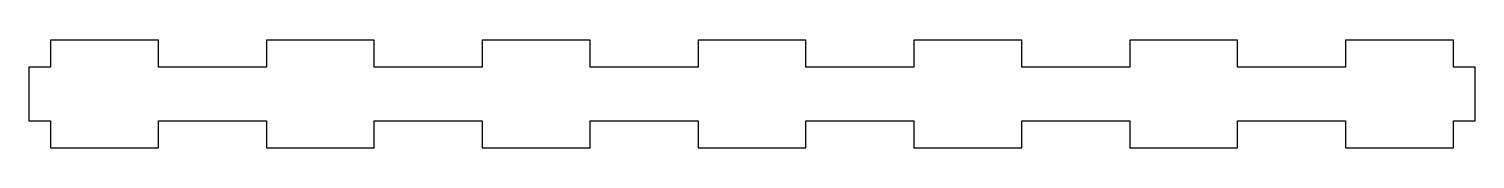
# Model space of a CAD drawing. Header units: millimetres. Extents: x -67 to 67, y -5 to 5.
import ezdxf

# ---------------------------------------------------------------- set-up
doc = ezdxf.new("R2010")
doc.units = ezdxf.units.MM

msp = doc.modelspace()

# ---------------------------------------------------------------- linework, layer by layer
at = {"color": 7, "linetype": 'Continuous', "lineweight": 25}
for p, q in [((-65, 5), (-65, 2.5)), ((-55, 5), (-65, 5)), ((-55, 2.5), (-55, 5)), ((-45, 5), (-45, 2.5)), ((-35, 5), (-45, 5)), ((-35, 2.5), (-35, 5)), ((-25, 5), (-25, 2.5)), ((-15, 5), (-25, 5)), ((-15, 2.5), (-15, 5)), ((-5, 5), (-5, 2.5)), ((5, 5), (-5, 5)), ((5, 2.5), (5, 5)), ((15, 5), (15, 2.5)), ((25, 5), (15, 5)), ((25, 2.5), (25, 5)), ((35, 5), (35, 2.5)), ((45, 5), (35, 5)), ((45, 2.5), (45, 5)), ((55, 5), (55, 2.5)), ((65, 5), (55, 5)), ((65, 2.5), (65, 5)), ((-65, 2.5), (-67, 2.5)), ((-67, 2.5), (-67, -2.5)), ((-45, 2.5), (-55, 2.5)), ((-25, 2.5), (-35, 2.5)), ((-5, 2.5), (-15, 2.5)), ((15, 2.5), (5, 2.5)), ((35, 2.5), (25, 2.5)), ((55, 2.5), (45, 2.5)), ((67, 2.5), (65, 2.5)), ((67, -2.5), (67, 2.5)), ((-67, -2.5), (-65, -2.5)), ((-65, -2.5), (-65, -5)), ((-55, -2.5), (-45, -2.5)), ((-55, -5), (-55, -2.5)), ((-45, -2.5), (-45, -5)), ((-35, -2.5), (-25, -2.5)), ((-35, -5), (-35, -2.5)), ((-25, -2.5), (-25, -5)), ((-15, -2.5), (-5, -2.5)), ((-15, -5), (-15, -2.5)), ((-5, -2.5), (-5, -5)), ((5, -2.5), (15, -2.5)), ((5, -5), (5, -2.5)), ((15, -2.5), (15, -5)), ((25, -2.5), (35, -2.5)), ((25, -5), (25, -2.5)), ((35, -2.5), (35, -5)), ((45, -2.5), (55, -2.5)), ((45, -5), (45, -2.5)), ((55, -2.5), (55, -5)), ((65, -2.5), (67, -2.5)), ((65, -5), (65, -2.5)), ((-65, -5), (-55, -5)), ((-45, -5), (-35, -5)), ((-25, -5), (-15, -5)), ((-5, -5), (5, -5)), ((15, -5), (25, -5)), ((35, -5), (45, -5)), ((55, -5), (65, -5))]:
    msp.add_line(p, q, dxfattribs=at)

doc.saveas('drawing.dxf')
